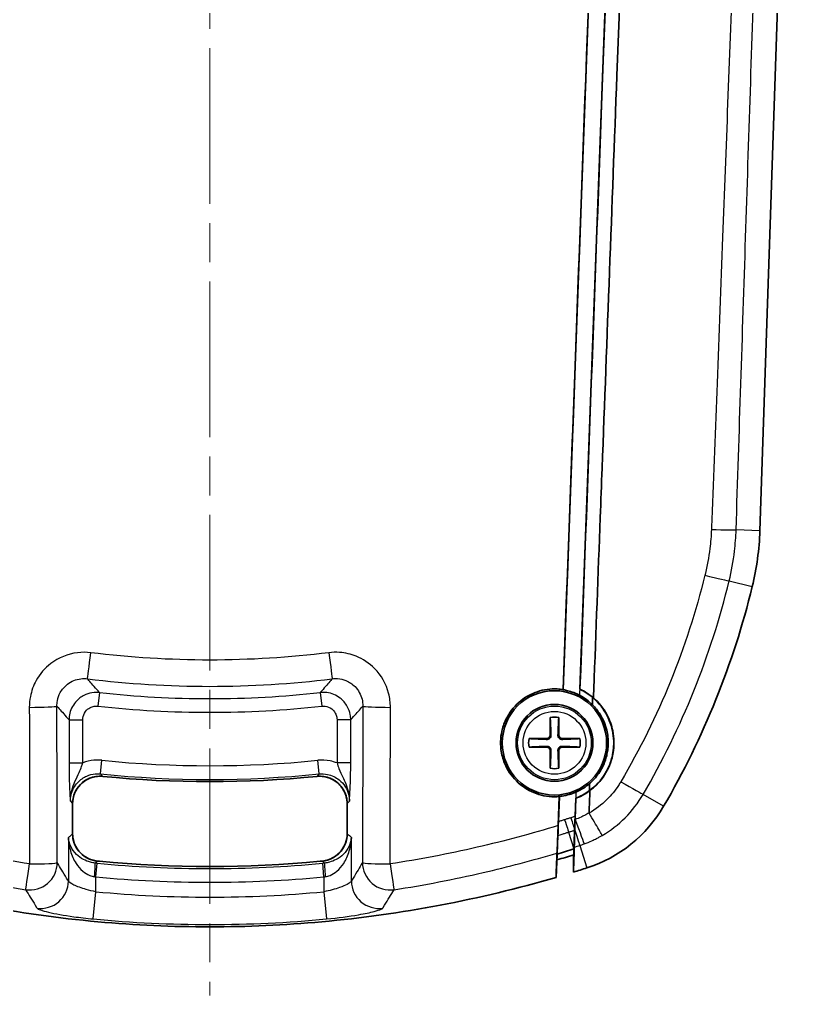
# Model space of a CAD drawing. Header units: millimetres. Extents: x 0 to 1594, y 0 to 281.
# Drawn here: x 720.57 to 748.97, y 127.77 to 163.32 of the extents above; entities that cross this region are included whole.
import ezdxf

# ---------------------------------------------------------------- set-up
doc = ezdxf.new("R2010")
doc.units = ezdxf.units.MM
doc.linetypes.add('CHAIN', pattern=[0.3543, 0.2362, -0.0295, 0.0591, -0.0295])
doc.layers.add('Centerline (ISO)', color=7, linetype='Continuous', lineweight=18, true_color=0x80ffff)
doc.layers.add('Visible (ISO)', color=7, linetype='Continuous', lineweight=35)
doc.layers.add('Visible Narrow (ISO)', color=7, linetype='Continuous', lineweight=25)

msp = doc.modelspace()

# ---------------------------------------------------------------- linework, layer by layer
at = {"layer": 'Centerline (ISO)', "linetype": 'CHAIN', "ltscale": 23.990969}
msp.add_line((727.5018, 204.7746), (727.5018, 127.7746), dxfattribs=at)
at = {"layer": 'Visible (ISO)'}
for p, q in [((740.3722, 138.9068), (742.2473, 189.5949)), ((740.9733, 138.9266), (742.8504, 189.6666)), ((748.9743, 187.9496), (747.5326, 144.7009)), ((739.8968, 137.9021), (739.8951, 137.2478)), ((740.2085, 137.2478), (740.2068, 137.9021)), ((739.7785, 137.1313), (739.1243, 137.1296)), ((740.9793, 137.1296), (740.325, 137.1313)), ((739.1243, 136.8196), (739.7785, 136.8179)), ((739.8951, 136.7013), (739.8968, 136.0471)), ((740.2068, 136.0471), (740.2085, 136.7013)), ((740.325, 136.8179), (740.9793, 136.8196)), ((722.5018, 134.7599), (722.5018, 133.6652)), ((732.5018, 133.6652), (732.5018, 134.7599)), ((740.2231, 135.0197), (740.1841, 133.9636)), ((740.1945, 134.1045), (740.2286, 135.0255)), ((740.8022, 134.301), (740.8266, 134.9616)), ((740.8053, 134.1826), (740.8339, 134.9564)), ((740.7973, 134.1674), (740.8001, 134.2438)), ((740.8001, 134.2438), (740.8022, 134.301)), ((740.1819, 133.7237), (740.1771, 133.6322)), ((740.7854, 133.8856), (740.7845, 133.822)), ((740.1508, 132.9232), (740.176, 133.6034)), ((740.7581, 133.1093), (740.7544, 132.8985)), ((740.1076, 132.0763), (740.1508, 132.9232)), ((740.1106, 132.0772), (740.143, 132.7122)), ((740.7544, 132.8985), (740.7431, 132.2668)), ((740.7503, 132.8973), (740.7444, 132.5666)), ((740.7484, 132.5635), (740.7444, 132.5666))]:
    msp.add_line(p, q, dxfattribs=at)
for radius in [1.9, 1.4]:
    msp.add_circle((740.0518, 136.9746), radius, dxfattribs=at)
for centre, radius, start, end in [((737.5382, 145.034), 10, 346.30701, 358.09085), ((718.1066, 149.7684), 30, 329.77172, 346.30701), ((740.0518, 136.9746), 0.9404, 80.51265, 99.48735), ((739.7782, 137.2481), 0.1169, 270.14755, 359.85245), ((740.3253, 137.2481), 0.1169, 180.14755, 269.85245), ((740.0518, 136.9746), 0.9404, 170.51265, 189.48735), ((740.0518, 136.9746), 0.9404, 350.51265, 9.48735), ((739.7782, 136.701), 0.1169, 0.14755, 89.85245), ((740.3253, 136.701), 0.1169, 90.14755, 179.85245), ((740.0518, 136.9746), 0.9404, 260.51265, 279.48735), ((727.5018, 175.2746), 39.7131, 264.35955, 275.64045), ((739.7073, 137.1822), 5, 287.76648, 329.77172), ((727.5018, 175.2746), 42.8, 264.50704, 264.60784), ((727.5018, 175.2746), 42.8, 264.60784, 275.39216), ((727.5018, 175.2746), 42.8, 275.39216, 275.49296), ((727.5018, 175.2746), 44.4, 286.53764, 287.36645), ((727.5018, 175.2746), 45, 287.11273, 287.76648), ((727.5018, 175.2746), 45, 253.732, 264.80143), ((727.5018, 175.2746), 45, 275.19857, 286.268), ((727.5018, 175.2746), 45, 286.268, 286.27197), ((727.5018, 175.2746), 45, 264.80143, 275.19857)]:
    msp.add_arc(centre, radius, start, end, dxfattribs=at)
for points, knots in [([(742.2421, 189.5943), (741.8908, 180.0993), (741.5396, 170.6051), (740.9146, 153.7108), (740.6408, 146.3105), (740.3672, 138.913)], [-5.7302307, -5.7302307, -5.7302307, -5.7302307, -2.8797642, -2.8797642, -0.6567694, -0.6567694, -0.6567694, -0.6567694]), ([(740.9809, 138.9312), (741.2558, 146.3629), (741.5309, 153.7976), (742.1565, 170.7102), (742.5072, 180.1885), (742.8578, 189.6675)], [-5.13567, -5.13567, -5.13567, -5.13567, -2.9023779, -2.9023779, -0.0567149, -0.0567149, -0.0567149, -0.0567149]), ([(743.3875, 189.72), (743.0343, 180.534), (742.692, 171.0567), (742.1455, 156.5057), (741.9659, 151.739), (741.7632, 146.3806), (741.7406, 145.785), (741.64, 143.113), (741.5623, 141.0299), (741.4794, 138.8242), (741.4754, 138.7172), (741.4714, 138.6103)], [0.0572676, 0.0572676, 0.0572676, 0.0572676, 2.8114963, 2.8114963, 4.1536633, 4.1536633, 4.320595, 4.320595, 4.8983352, 4.8983352, 4.9277731, 4.9277731, 4.9277731, 4.9277731]), ([(740.3672, 138.913), (740.296, 138.9246), (740.2241, 138.9323), (739.9083, 138.9484), (739.6646, 138.9154), (739.2124, 138.7653), (739.0064, 138.6534), (738.6254, 138.3484), (738.4591, 138.1514), (738.2586, 137.7902), (738.1989, 137.6435), (738.1244, 137.3699), (738.1031, 137.2457), (738.0842, 136.9911), (738.0875, 136.8612), (738.125, 136.5595), (738.1696, 136.3902), (738.3344, 135.9892), (738.4795, 135.7713), (738.8454, 135.405), (739.0625, 135.26), (739.5394, 135.0628), (739.7944, 135.0122), (740.1091, 135.0122), (740.1663, 135.0147), (740.2231, 135.0197)], [-0.79225009, -0.79225009, -0.79225009, -0.79225009, -0.77053561, -0.77053561, -0.69738567, -0.69738567, -0.627599, -0.627599, -0.55095705, -0.55095705, -0.50358558, -0.50358558, -0.46582888, -0.46582888, -0.42690438, -0.42690438, -0.37454813, -0.37454813, -0.29670862, -0.29670862, -0.21908472, -0.21908472, -0.14182711, -0.14182711, -0.12464847, -0.12464847, -0.12464847, -0.12464847]), ([(740.9652, 138.707), (740.8267, 138.7801), (740.6797, 138.8364), (740.4758, 138.8875), (740.4241, 138.8982), (740.3722, 138.9068)], [-0.983614332, -0.983614332, -0.983614332, -0.983614332, -0.936406098, -0.936406098, -0.920553291, -0.920553291, -0.920553291, -0.920553291]), ([(741.4307, 138.3651), (741.2978, 138.497), (741.1466, 138.6092), (740.9761, 138.7012), (740.9707, 138.7041), (740.9652, 138.707)], [-0.060142865, -0.060142865, -0.060142865, -0.060142865, -0.003850779, -0.003850779, -0.001995382, -0.001995382, -0.001995382, -0.001995382]), ([(740.9733, 138.9266), (740.9746, 138.9273), (740.9758, 138.9281), (740.9784, 138.9296), (740.9797, 138.9304), (740.9809, 138.9312)], [-0.084890915, -0.084890915, -0.084890915, -0.084890915, -0.042406689, -0.042406689, -0.000019425, -0.000019425, -0.000019425, -0.000019425]), ([(741.44, 138.6273), (741.3059, 138.7401), (741.1585, 138.8361), (740.9919, 138.9177), (740.9826, 138.9222), (740.9733, 138.9266)], [-0.056452217, -0.056452217, -0.056452217, -0.056452217, -0.003848344, -0.003848344, -0.000759387, -0.000759387, -0.000759387, -0.000759387]), ([(740.9809, 138.9312), (741.0685, 138.8895), (741.1532, 138.8421), (741.3175, 138.735), (741.3966, 138.6752), (741.4714, 138.6103)], [-0.06195571, -0.06195571, -0.06195571, -0.06195571, -0.032840642, -0.032840642, -0.003097641, -0.003097641, -0.003097641, -0.003097641]), ([(741.3208, 135.2303), (741.5519, 135.3985), (741.7473, 135.6108), (741.97, 135.9775), (742.032, 136.1071), (742.1064, 136.3131), (742.1284, 136.3857), (742.1551, 136.4941), (742.1628, 136.5292), (742.1731, 136.5821), (742.1763, 136.5998), (742.1817, 136.6316), (742.1839, 136.6457), (742.1883, 136.6756), (742.1905, 136.6913), (742.1957, 136.7333), (742.1985, 136.7595), (742.2082, 136.8691), (742.2107, 136.9528), (742.201, 137.2956), (742.147, 137.5513), (741.9479, 138.0389), (741.8017, 138.2655), (741.5618, 138.5188), (741.5024, 138.5748), (741.44, 138.6273)], [-0.39316804, -0.39316804, -0.39316804, -0.39316804, -0.30743037, -0.30743037, -0.26443542, -0.26443542, -0.24169586, -0.24169586, -0.23091383, -0.23091383, -0.22551163, -0.22551163, -0.221234, -0.221234, -0.21645409, -0.21645409, -0.20853891, -0.20853891, -0.18342472, -0.18342472, -0.10554025, -0.10554025, -0.02512319, -0.02512319, -0.0005851, -0.0005851, -0.0005851, -0.0005851]), ([(741.4307, 138.3651), (741.4321, 138.4057), (741.4335, 138.4463), (741.4366, 138.5337), (741.4383, 138.5805), (741.44, 138.6273)], [-4.494322906, -4.494322906, -4.494322906, -4.494322906, -4.484145217, -4.484145217, -4.47239576, -4.47239576, -4.47239576, -4.47239576]), ([(741.3299, 135.4924), (741.3721, 135.5288), (741.4128, 135.567), (741.5756, 135.7337), (741.6817, 135.8767), (741.8234, 136.1345), (741.8705, 136.2419), (741.9303, 136.4201), (741.9492, 136.4887), (741.9713, 136.5902), (741.9775, 136.6224), (741.9859, 136.6735), (741.9888, 136.6923), (741.9936, 136.7276), (741.9956, 136.744), (741.9997, 136.7807), (742.0016, 136.8009), (742.0062, 136.8594), (742.0081, 136.8978), (742.0122, 137.1039), (741.994, 137.2712), (741.9052, 137.6399), (741.8226, 137.8362), (741.6306, 138.1426), (741.5367, 138.2599), (741.4307, 138.3651)], [-0.38259274, -0.38259274, -0.38259274, -0.38259274, -0.36584825, -0.36584825, -0.31267033, -0.31267033, -0.2775694, -0.2775694, -0.25623807, -0.25623807, -0.24639687, -0.24639687, -0.24068102, -0.24068102, -0.235708, -0.235708, -0.22961646, -0.22961646, -0.21807459, -0.21807459, -0.16772556, -0.16772556, -0.10412613, -0.10412613, -0.05898616, -0.05898616, -0.05898616, -0.05898616]), ([(741.4714, 138.6103), (741.6678, 138.4396), (741.832, 138.2348), (742.0572, 137.8182), (742.1304, 137.6167), (742.1985, 137.2824), (742.2129, 137.1549), (742.2179, 136.9455), (742.2153, 136.864), (742.2057, 136.7569), (742.2029, 136.731), (742.1976, 136.6889), (742.1954, 136.6725), (742.1907, 136.6412), (742.1883, 136.6261), (742.1824, 136.5917), (742.1789, 136.5724), (742.1669, 136.512), (742.1575, 136.4712), (742.0817, 136.1796), (741.9719, 135.9423), (741.7187, 135.5821), (741.5966, 135.4477), (741.4218, 135.2982), (741.3834, 135.2675), (741.344, 135.2381)], [-0.38953395, -0.38953395, -0.38953395, -0.38953395, -0.31120587, -0.31120587, -0.24713035, -0.24713035, -0.20868363, -0.20868363, -0.1842162, -0.1842162, -0.17640437, -0.17640437, -0.17146016, -0.17146016, -0.16688159, -0.16688159, -0.16098215, -0.16098215, -0.14841276, -0.14841276, -0.07056253, -0.07056253, -0.01629908, -0.01629908, -0.00155516, -0.00155516, -0.00155516, -0.00155516]), ([(739.9248, 137.2478), (739.9253, 137.2358), (739.9242, 137.2238), (739.9193, 137.2005), (739.9149, 137.1875), (739.9019, 137.1632), (739.8933, 137.1517), (739.8746, 137.133), (739.8632, 137.1245), (739.8388, 137.1115), (739.8258, 137.107), (739.8026, 137.1021), (739.7905, 137.101), (739.7786, 137.1015)], [0.06299088, 0.06299088, 0.06299088, 0.06299088, 0.066708426, 0.066708426, 0.070684974, 0.070684974, 0.074661522, 0.074661522, 0.078638069, 0.078638069, 0.082614617, 0.082614617, 0.086332163, 0.086332163, 0.086332163, 0.086332163]), ([(740.325, 137.1015), (740.313, 137.101), (740.301, 137.1021), (740.2777, 137.107), (740.2647, 137.1115), (740.2404, 137.1245), (740.2289, 137.133), (740.2102, 137.1517), (740.2016, 137.1632), (740.1887, 137.1875), (740.1842, 137.2005), (740.1793, 137.2238), (740.1782, 137.2358), (740.1787, 137.2478)], [0.06299088, 0.06299088, 0.06299088, 0.06299088, 0.066708426, 0.066708426, 0.070684974, 0.070684974, 0.074661522, 0.074661522, 0.078638069, 0.078638069, 0.082614617, 0.082614617, 0.086332163, 0.086332163, 0.086332163, 0.086332163]), ([(739.7786, 136.8476), (739.7905, 136.8481), (739.8026, 136.847), (739.8258, 136.8421), (739.8388, 136.8377), (739.8632, 136.8247), (739.8746, 136.8162), (739.8933, 136.7974), (739.9019, 136.786), (739.9149, 136.7616), (739.9193, 136.7486), (739.9242, 136.7254), (739.9253, 136.7133), (739.9248, 136.7014)], [0.06299088, 0.06299088, 0.06299088, 0.06299088, 0.066708426, 0.066708426, 0.070684974, 0.070684974, 0.074661522, 0.074661522, 0.078638069, 0.078638069, 0.082614617, 0.082614617, 0.086332163, 0.086332163, 0.086332163, 0.086332163]), ([(740.1787, 136.7014), (740.1782, 136.7133), (740.1793, 136.7254), (740.1842, 136.7486), (740.1887, 136.7616), (740.2016, 136.786), (740.2102, 136.7974), (740.2289, 136.8162), (740.2404, 136.8247), (740.2647, 136.8377), (740.2777, 136.8421), (740.301, 136.847), (740.313, 136.8481), (740.325, 136.8476)], [0.06299088, 0.06299088, 0.06299088, 0.06299088, 0.066708426, 0.066708426, 0.070684974, 0.070684974, 0.074661522, 0.074661522, 0.078638069, 0.078638069, 0.082614617, 0.082614617, 0.086332163, 0.086332163, 0.086332163, 0.086332163]), ([(723.5994, 135.7537), (723.4697, 135.7665), (723.3388, 135.7538), (723.0893, 135.6791), (722.9732, 135.6177), (722.771, 135.454), (722.6869, 135.3532), (722.5844, 135.1658), (722.5536, 135.0878), (722.5122, 134.9259), (722.5018, 134.8427), (722.5018, 134.7591)], [0, 0, 0, 0, 0.03909035, 0.03909035, 0.07812795, 0.07812795, 0.11714382, 0.11714382, 0.14220454, 0.14220454, 0.16727226, 0.16727226, 0.16727226, 0.16727226]), ([(722.5018, 134.7599), (722.5018, 134.8904), (722.5272, 135.0195), (722.6262, 135.2604), (722.6986, 135.3698), (722.8813, 135.5546), (722.9897, 135.6282), (723.186, 135.7116), (723.2666, 135.7345), (723.4316, 135.7597), (723.5154, 135.7619), (723.5985, 135.7537)], [0, 0, 0, 0, 0.03912161, 0.03912161, 0.07812461, 0.07812461, 0.11707908, 0.11707908, 0.14211713, 0.14211713, 0.16717053, 0.16717053, 0.16717053, 0.16717053]), ([(732.5018, 134.7591), (732.5018, 134.8894), (732.4763, 135.0185), (732.3774, 135.2594), (732.3049, 135.3689), (732.1221, 135.554), (732.0136, 135.6278), (731.817, 135.7114), (731.7364, 135.7344), (731.5712, 135.7596), (731.4873, 135.7619), (731.4042, 135.7537)], [0, 0, 0, 0, 0.03909006, 0.03909006, 0.0781273, 0.0781273, 0.1171428, 0.1171428, 0.14220416, 0.14220416, 0.16727226, 0.16727226, 0.16727226, 0.16727226]), ([(731.405, 135.7537), (731.5348, 135.7666), (731.6658, 135.7539), (731.9152, 135.6791), (732.0312, 135.6178), (732.2331, 135.4542), (732.317, 135.3535), (732.4193, 135.1663), (732.45, 135.0884), (732.4913, 134.9266), (732.5018, 134.8435), (732.5018, 134.7599)], [0, 0, 0, 0, 0.03912226, 0.03912226, 0.07812604, 0.07812604, 0.11708135, 0.11708135, 0.14211799, 0.14211799, 0.16717055, 0.16717055, 0.16717055, 0.16717055]), ([(740.8348, 135.1809), (740.9287, 135.2219), (741.0192, 135.2702), (741.1843, 135.3757), (741.2592, 135.4315), (741.3299, 135.4924)], [-0.067104685, -0.067104685, -0.067104685, -0.067104685, -0.036358794, -0.036358794, -0.008340568, -0.008340568, -0.008340568, -0.008340568]), ([(740.2286, 135.0255), (740.2631, 135.0286), (740.2976, 135.0327), (740.5055, 135.0627), (740.6746, 135.111), (740.8348, 135.1809)], [-0.253472636, -0.253472636, -0.253472636, -0.253472636, -0.243054475, -0.243054475, -0.190448982, -0.190448982, -0.190448982, -0.190448982]), ([(740.8266, 134.9616), (740.9113, 134.9942), (740.9939, 135.0321), (741.1595, 135.1212), (741.2421, 135.1731), (741.3208, 135.2303)], [-0.056794415, -0.056794415, -0.056794415, -0.056794415, -0.029571165, -0.029571165, -0.000356733, -0.000356733, -0.000356733, -0.000356733]), ([(741.344, 135.2381), (741.1977, 135.1293), (741.0382, 135.0393), (740.8575, 134.9657), (740.8457, 134.961), (740.8339, 134.9564)], [-0.058824872, -0.058824872, -0.058824872, -0.058824872, -0.004085819, -0.004085819, -0.000284057, -0.000284057, -0.000284057, -0.000284057]), ([(740.2231, 135.0197), (740.2243, 135.021), (740.2255, 135.0222), (740.2273, 135.0242), (740.228, 135.0248), (740.2286, 135.0255)], [-0.060058612, -0.060058612, -0.060058612, -0.060058612, -0.020742861, -0.020742861, 0, 0, 0, 0]), ([(740.8339, 134.9564), (740.8316, 134.958), (740.8294, 134.9596), (740.827, 134.9613), (740.8268, 134.9614), (740.8266, 134.9616)], [-0.085140746, -0.085140746, -0.085140746, -0.085140746, -0.00601049, -0.00601049, 0, 0, 0, 0]), ([(741.3148, 134.4147), (741.3144, 134.4154), (741.3141, 134.4161), (741.3132, 134.4186), (741.313, 134.4205), (741.3131, 134.4225)], [0.3492862788, 0.3492862788, 0.3492862788, 0.3492862788, 0.3504901333, 0.3504901333, 0.3535540341, 0.3535540341, 0.3535540341, 0.3535540341]), ([(740.1819, 133.7237), (740.1822, 133.7364), (740.1826, 133.7499), (740.1844, 133.8102), (740.1861, 133.8635), (740.19, 133.9795), (740.1922, 134.0416), (740.1945, 134.1045)], [0.031813354, 0.031813354, 0.031813354, 0.031813354, 0.037639194, 0.037639194, 0.056318286, 0.056318286, 0.075195165, 0.075195165, 0.075195165, 0.075195165]), ([(740.7854, 133.8856), (740.7861, 133.8991), (740.7868, 133.9141), (740.7895, 133.9738), (740.7916, 134.0224), (740.7949, 134.1059), (740.7961, 134.1372), (740.7971, 134.1618), (740.7971, 134.1643), (740.7972, 134.167), (740.7973, 134.1672), (740.7973, 134.1674)], [0.027836443, 0.027836443, 0.027836443, 0.027836443, 0.034865655, 0.034865655, 0.053674915, 0.053674915, 0.067996423, 0.067996423, 0.069617248, 0.069617248, 0.069733363, 0.069733363, 0.069733363, 0.069733363]), ([(740.8053, 134.1826), (740.8006, 134.0567), (740.7958, 133.9326), (740.7909, 133.81), (740.7907, 133.8043), (740.7905, 133.7987)], [0, 0, 0, 0, 0.03784055, 0.03784055, 0.039686412, 0.039686412, 0.039686412, 0.039686412]), ([(722.5018, 133.6658), (722.5018, 133.5356), (722.5272, 133.4066), (722.6261, 133.1658), (722.6985, 133.0562), (722.8716, 132.8809), (722.967, 132.8131), (723.1769, 132.7134), (723.2898, 132.6822), (723.4055, 132.671)], [0, 0, 0, 0, 0.03907299, 0.03907299, 0.07810732, 0.07810732, 0.11296658, 0.11296658, 0.14783463, 0.14783463, 0.14783463, 0.14783463]), ([(723.4048, 132.6711), (723.2751, 132.6836), (723.1491, 132.7212), (722.919, 132.8427), (722.817, 132.9253), (722.6593, 133.1141), (722.6011, 133.2155), (722.522, 133.4338), (722.5018, 133.549), (722.5018, 133.6652)], [0, 0, 0, 0, 0.03908276, 0.03908276, 0.07807869, 0.07807869, 0.11289621, 0.11289621, 0.14773286, 0.14773286, 0.14773286, 0.14773286]), ([(731.598, 132.671), (731.7277, 132.6835), (731.8536, 132.7212), (732.0839, 132.8426), (732.186, 132.9252), (732.3439, 133.1143), (732.4023, 133.2158), (732.4815, 133.4343), (732.5018, 133.5496), (732.5018, 133.6658)], [0, 0, 0, 0, 0.03907277, 0.03907277, 0.07810683, 0.07810683, 0.11296653, 0.11296653, 0.14783463, 0.14783463, 0.14783463, 0.14783463]), ([(732.5018, 133.6652), (732.5018, 133.5349), (732.4763, 133.4059), (732.3774, 133.1651), (732.305, 133.0557), (732.1321, 132.8807), (732.0368, 132.813), (731.8271, 132.7134), (731.7143, 132.6822), (731.5987, 132.6711)], [0, 0, 0, 0, 0.03908327, 0.03908327, 0.07807979, 0.07807979, 0.11289631, 0.11289631, 0.14773286, 0.14773286, 0.14773286, 0.14773286]), ([(740.1643, 133.3887), (740.1663, 133.4556), (740.1687, 133.5278), (740.1752, 133.7183), (740.1795, 133.8401), (740.1841, 133.9636)], [0.01200207, 0.01200207, 0.01200207, 0.01200207, 0.036568006, 0.036568006, 0.073624139, 0.073624139, 0.073624139, 0.073624139]), ([(740.176, 133.6034), (740.1761, 133.6074), (740.1769, 133.6233), (740.1792, 133.6695), (740.1804, 133.6943), (740.1819, 133.7237)], [0, 0, 0, 0, 0.018464086, 0.018464086, 0.031865727, 0.031865727, 0.031865727, 0.031865727]), ([(740.7807, 133.5645), (740.7811, 133.5925), (740.7815, 133.6205), (740.7828, 133.705), (740.7835, 133.7559), (740.7845, 133.822)], [-0.080163359, -0.080163359, -0.080163359, -0.080163359, -0.053596435, -0.053596435, 0, 0, 0, 0]), ([(740.7835, 133.7948), (740.7836, 133.7989), (740.784, 133.8145), (740.7848, 133.8535), (740.7851, 133.8684), (740.7854, 133.8856)], [0, 0, 0, 0, 0.018922933, 0.018922933, 0.027900472, 0.027900472, 0.027900472, 0.027900472]), ([(740.1432, 132.9625), (740.1436, 132.9728), (740.1452, 133.007), (740.1508, 133.1207), (740.1548, 133.2005), (740.1611, 133.3261), (740.1626, 133.3568), (740.1643, 133.3887)], [0, 0, 0, 0, 0.037039611, 0.037039611, 0.07549989, 0.07549989, 0.087190181, 0.087190181, 0.087190181, 0.087190181]), ([(740.7807, 133.5645), (740.7801, 133.5294), (740.7794, 133.4961), (740.7773, 133.3825), (740.7759, 133.315), (740.7739, 133.2164), (740.7733, 133.1862), (740.7729, 133.1766)], [0.028994499, 0.028994499, 0.028994499, 0.028994499, 0.042316805, 0.042316805, 0.077079572, 0.077079572, 0.111627703, 0.111627703, 0.111627703, 0.111627703]), ([(740.1432, 132.9625), (740.139, 132.858), (740.1348, 132.7535), (740.123, 132.458), (740.1153, 132.2671), (740.1076, 132.0763)], [0.3083428, 0.3083428, 0.3083428, 0.3083428, 0.6867872, 0.6867872, 1.3791764, 1.3791764, 1.3791764, 1.3791764]), ([(740.7581, 133.1093), (740.6571, 133.0776), (740.556, 133.0462), (740.3536, 132.9841), (740.2523, 132.9535), (740.1508, 132.9232)], [0, 0, 0, 0, 0.031759508, 0.031759508, 0.063519016, 0.063519016, 0.063519016, 0.063519016]), ([(740.7431, 132.2668), (740.7449, 132.3199), (740.7466, 132.3729), (740.7533, 132.5769), (740.7582, 132.7278), (740.7664, 132.9782), (740.7697, 133.0774), (740.7729, 133.1766)], [1.6469177, 1.6469177, 1.6469177, 1.6469177, 1.8386273, 1.8386273, 2.3835181, 2.3835181, 2.7416476, 2.7416476, 2.7416476, 2.7416476])]:
    msp.add_open_spline(points, degree=3, knots=knots, dxfattribs=at)
for points in [[(740.3722, 138.9068), (740.3705, 138.9089), (740.3688, 138.9109), (740.3672, 138.913)], [(741.3208, 135.2303), (741.3239, 135.3182), (741.3269, 135.4055), (741.3299, 135.4924)], [(741.344, 135.2381), (741.3337, 134.9663), (741.3234, 134.6945), (741.3131, 134.4225)], [(740.7905, 133.7987), (740.7871, 133.7152), (740.7838, 133.6364), (740.7807, 133.5645)]]:
    msp.add_open_spline(points, degree=3, dxfattribs=at)
for points, weights in [([(739.8968, 137.9021), (739.9185, 137.4051), (739.9248, 137.2478)], [1, 1.88942949741, 2.55942529585]), ([(740.1787, 137.2478), (740.1851, 137.4051), (740.2068, 137.9021)], [2.55942529588, 1.88942949743, 1]), ([(739.7786, 137.1015), (739.6213, 137.1079), (739.1243, 137.1296)], [2.55942529588, 1.88942949743, 1]), ([(739.1243, 136.8196), (739.6213, 136.8413), (739.7786, 136.8476)], [1, 1.88942949741, 2.55942529585]), ([(740.9793, 137.1296), (740.4823, 137.1079), (740.325, 137.1015)], [1, 1.88942949741, 2.55942529585]), ([(740.325, 136.8476), (740.4823, 136.8413), (740.9793, 136.8196)], [2.55942529588, 1.88942949743, 1]), ([(739.9248, 136.7014), (739.9185, 136.5441), (739.8968, 136.0471)], [2.55942529588, 1.88942949743, 1]), ([(740.2068, 136.0471), (740.1851, 136.5441), (740.1787, 136.7014)], [1, 1.88942949741, 2.55942529585]), ([(740.7835, 133.7948), (740.7709, 133.4546), (740.7581, 133.1093)], [2.07299848279, 2.06168765196, 2.05031325155])]:
    msp.add_rational_spline(points, weights, degree=2, dxfattribs=at)
at = {"layer": 'Visible Narrow (ISO)'}
for p, q in [((742.8504, 189.6669), (740.9652, 138.707)), ((747.5326, 144.7009), (746.6664, 144.7298)), ((746.4132, 142.8717), (747.254, 142.6668)), ((723.4802, 138.8074), (723.4255, 138.3111)), ((731.5233, 138.8074), (731.5781, 138.3111)), ((722.3721, 137.8148), (722.8714, 137.8148)), ((722.3721, 137.8148), (722.3721, 136.2424)), ((722.8714, 136.2424), (722.8714, 137.8148)), ((732.6314, 137.8148), (732.1321, 137.8148)), ((732.1321, 137.8148), (732.1321, 136.2424)), ((732.6314, 136.2424), (732.6314, 137.8148)), ((739.8951, 137.2478), (739.9248, 137.2478)), ((740.2085, 137.2478), (740.1787, 137.2478)), ((739.7785, 137.1313), (739.7786, 137.1015)), ((739.7785, 136.8179), (739.7786, 136.8476)), ((740.325, 137.1313), (740.325, 137.1015)), ((740.325, 136.8179), (740.325, 136.8476)), ((739.8951, 136.7013), (739.9248, 136.7014)), ((740.2085, 136.7013), (740.1787, 136.7014)), ((722.3721, 136.2424), (722.8714, 136.2424)), ((723.5207, 135.8419), (723.5709, 136.3387)), ((731.4828, 135.8419), (731.4327, 136.3387)), ((732.6314, 136.2424), (732.1321, 136.2424)), ((740.8348, 135.1809), (740.8022, 134.301)), ((744.0274, 134.665), (743.2837, 135.0984)), ((740.565, 133.7237), (740.7581, 133.1093)), ((722.3473, 133.5251), (722.3473, 131.9402)), ((732.6562, 131.9402), (732.6562, 133.5251)), ((740.9706, 133.2395), (741.233, 132.4207)), ((723.3459, 132.0948), (723.3938, 132.5918)), ((731.6576, 132.0948), (731.6098, 132.5918)), ((723.3459, 131.5534), (723.3459, 132.0948)), ((731.6576, 132.0948), (731.6576, 131.5534)), ((723.2516, 130.561), (723.3459, 131.5534)), ((731.6576, 131.5534), (731.752, 130.561))]:
    msp.add_line(p, q, dxfattribs=at)
for radius in [1.3416, 1.1424]:
    msp.add_circle((740.0518, 136.9746), radius, dxfattribs=at)
for radius, start, end in [(36.6883, 263.70693, 276.29307), (37.1876, 263.70693, 276.29307), (39.1338, 264.23507, 275.76493), (39.6331, 264.23507, 275.76493), (42.88, 264.50248, 275.49752), (43.3793, 264.50248, 275.49752), (43.9182, 264.57014, 275.42986), (44.9151, 264.57014, 275.42986)]:
    msp.add_arc((727.5018, 175.2746), radius, start, end, dxfattribs=at)
for centre, major_axis, ratio, start_param, end_param in [((745.67, 144.763), (0.9995, -0.0322), 0.0142678, 4.8106726, 6.2046375), ((745.4446, 143.1077), (0.9717, -0.2362), 0.0067475, 4.8035284, 6.2046437), ((723.1696, 140.2988), (-0.123, -0.9924), 0.0016391, 0.0523599, 1.5293414), ((731.8339, 140.2988), (0.123, -0.9924), 0.0016391, 4.7538439, 6.2308254), ((720.9318, 138.3111), (1, 0.0023), 0.0432817, 4.7065579, 6.2307763), ((734.0717, 138.3111), (-1, 0.0023), 0.0432817, 0.052409, 1.5766274), ((742.4224, 135.6002), (0.8645, -0.5026), 0.011769, 4.7724961, 6.20464), ((740.4153, 134.1998), (0.15, -0.477), 0.0010973, 4.7631867, 6.2220987), ((740.6401, 134.2712), (0.1526, -0.4761), 0.001122, 4.7633091, 5.9502297), ((740.7906, 134.2315), (0.3449, -0.9387), 0.0030851, 4.7633768, 6.2046451), ((740.6664, 134.1888), (0.3052, -0.9523), 0.0010845, 5.1341866, 6.2046454), ((720.9454, 132.6119), (0.8584, 0.5131), 0.9948233, 4.0237105, 5.742156), ((720.9454, 132.6119), (1, 0.0025), 0.0479324, 4.7053793, 6.2307651), ((723.2743, 132.1017), (0.0475, 0.4977), 0.0474983, 4.7169204, 6.2307662), ((731.7292, 132.1017), (-0.0475, 0.4977), 0.0474983, 0.0524191, 1.5662649), ((734.0581, 132.6119), (-1, 0.0025), 0.0479324, 0.0524202, 1.577806), ((734.0581, 132.6119), (0.8584, -0.5131), 0.9948233, 3.6826219, 5.4010674), ((720.9454, 132.6119), (-0.1519, -0.9884), 0.0004764, 0.0785398, 1.5223386), ((734.0581, 132.6119), (0.1519, -0.9884), 0.0004764, 4.7608467, 6.2046455), ((721.3487, 131.9402), (0.8564, 0.5163), 0.9948876, 4.0313325, 5.7383998), ((733.6549, 131.9402), (0.8564, -0.5163), 0.9948876, 3.6863781, 5.3934455)]:
    msp.add_ellipse(centre, major_axis=major_axis, ratio=ratio, start_param=start_param, end_param=end_param, dxfattribs=at)
for points, knots in [([(746.6664, 144.7298), (746.7235, 146.5034), (746.7814, 148.2772), (746.8968, 151.8254), (746.9545, 153.5999), (747.1282, 158.9254), (747.2444, 162.4764), (747.4481, 168.6852), (747.5355, 171.3431), (747.6999, 176.3307), (747.7768, 178.6604), (747.8924, 182.155), (747.931, 183.3198), (747.9889, 185.0671), (748.0083, 185.6495), (748.0469, 186.8144), (748.066, 187.3968), (748.0857, 187.9792)], [0, 0, 0, 0, 0.5324328, 0.5324328, 1.06509, 1.06509, 2.1309825, 2.1309825, 2.9287973, 2.9287973, 3.6280916, 3.6280916, 3.9777387, 3.9777387, 4.1525623, 4.1525623, 4.3273858, 4.3273858, 4.3273858, 4.3273858]), ([(746.537, 165.1235), (746.4185, 161.88), (746.2982, 158.6367), (746.1092, 153.6188), (746.0418, 151.8442), (745.9104, 148.4158), (745.8468, 146.7707), (745.7821, 145.1084)], [-2.0385595, -2.0385595, -2.0385595, -2.0385595, -1.06509, -1.06509, -0.5324328, -0.5324328, -0.0360477, -0.0360477, -0.0360477, -0.0360477]), ([(745.7676, 144.7456), (745.7584, 144.5127), (745.7394, 144.2799), (745.6712, 143.7307), (745.613, 143.4138), (745.5374, 143.1038)], [-0.16732649, -0.16732649, -0.16732649, -0.16732649, -0.09788011, -0.09788011, -0.00248387, -0.00248387, -0.00248387, -0.00248387]), ([(746.4132, 142.8717), (746.4997, 143.2275), (746.5648, 143.5888), (746.6384, 144.2105), (746.658, 144.4701), (746.6664, 144.7298)], [0, 0, 0, 0, 0.09788011, 0.09788011, 0.16732649, 0.16732649, 0.16732649, 0.16732649]), ([(745.5315, 143.0796), (745.2059, 141.7618), (744.7855, 140.4675), (743.7622, 137.9525), (743.1603, 136.7321), (742.4684, 135.5599)], [-0.81212357, -0.81212357, -0.81212357, -0.81212357, -0.40606179, -0.40606179, 0, 0, 0, 0]), ([(743.2837, 135.0984), (743.9882, 136.3098), (744.6056, 137.572), (745.6526, 140.172), (746.0821, 141.5099), (746.4132, 142.8717)], [0, 0, 0, 0, 0.40606179, 0.40606179, 0.81212357, 0.81212357, 0.81212357, 0.81212357]), ([(723.1661, 140.2575), (723.0048, 140.2775), (722.8409, 140.2777), (722.3279, 140.2153), (721.9883, 140.0767), (721.4912, 139.6951), (721.3098, 139.4843), (721.0761, 139.0629), (721.0036, 138.8637), (720.9383, 138.5296), (720.9258, 138.3987), (720.9261, 138.2678)], [-0.33872583, -0.33872583, -0.33872583, -0.33872583, -0.28998275, -0.28998275, -0.18379189, -0.18379189, -0.1021066, -0.1021066, -0.03927177, -0.03927177, 0, 0, 0, 0]), ([(731.8374, 140.2575), (730.3986, 140.0793), (728.9488, 139.99), (727.4989, 139.9901), (726.051, 139.9902), (724.6031, 140.0796), (723.1661, 140.2575)], [-1.78022874, -1.78022874, -1.78022874, -1.78022874, -1.34563325, -1.34563325, -1.34563325, -0.9116013, -0.9116013, -0.9116013, -0.9116013]), ([(734.0775, 138.2678), (734.0778, 138.4399), (734.056, 138.6121), (733.9245, 139.1178), (733.7455, 139.4331), (733.3091, 139.874), (733.08, 140.0265), (732.6374, 140.2053), (732.4328, 140.2527), (732.0964, 140.2768), (731.9661, 140.2734), (731.8374, 140.2575)], [-0.33872584, -0.33872584, -0.33872584, -0.33872584, -0.28709229, -0.28709229, -0.1819599, -0.1819599, -0.10108883, -0.10108883, -0.03888032, -0.03888032, 0, 0, 0, 0]), ([(721.9304, 138.3111), (721.9299, 138.3769), (721.9358, 138.4427), (721.9676, 138.6105), (722.0034, 138.7105), (722.1193, 138.922), (722.2095, 139.0276), (722.4574, 139.2187), (722.6271, 139.2878), (722.8839, 139.3184), (722.966, 139.3181), (723.0469, 139.3078)], [0, 0, 0, 0, 0.03927177, 0.03927177, 0.1021066, 0.1021066, 0.18379189, 0.18379189, 0.28998275, 0.28998275, 0.33872583, 0.33872583, 0.33872583, 0.33872583]), ([(723.4802, 138.8074), (723.4631, 138.827), (723.446, 138.8466), (723.3676, 138.9367), (723.3063, 139.0073), (723.245, 139.0782), (723.1957, 139.135), (723.1465, 139.192), (723.0805, 139.2687), (723.0637, 139.2882), (723.0469, 139.3078)], [-1.04657769, -1.04657769, -1.04657769, -1.04657769, -0.94546437, -0.94546437, -0.58258055, -0.58258055, -0.58258055, -0.29129027, -0.29129027, -0.19169271, -0.19169271, -0.19169271, -0.19169271]), ([(723.0469, 139.3078), (724.5233, 139.1248), (726.0111, 139.0329), (727.4989, 139.0327), (728.9886, 139.0326), (730.4783, 139.1245), (731.9567, 139.3078)], [0.9116013, 0.9116013, 0.9116013, 0.9116013, 1.34563325, 1.34563325, 1.34563325, 1.78022874, 1.78022874, 1.78022874, 1.78022874]), ([(731.9567, 139.3078), (731.9394, 139.2877), (731.9221, 139.2675), (731.8551, 139.1898), (731.8054, 139.1322), (731.7557, 139.0748), (731.6969, 139.0069), (731.6382, 138.9393), (731.5607, 138.8503), (731.542, 138.8288), (731.5233, 138.8074)], [0.19169271, 0.19169271, 0.19169271, 0.19169271, 0.2941625, 0.2941625, 0.588325, 0.588325, 0.588325, 0.93591859, 0.93591859, 1.04657769, 1.04657769, 1.04657769, 1.04657769]), ([(731.9567, 139.3078), (732.0212, 139.316), (732.0864, 139.3179), (732.2549, 139.3063), (732.3572, 139.2828), (732.5784, 139.1936), (732.6927, 139.1172), (732.9101, 138.8963), (732.9988, 138.7381), (733.0633, 138.4841), (733.0738, 138.3976), (733.0731, 138.3111)], [0, 0, 0, 0, 0.03888032, 0.03888032, 0.10108883, 0.10108883, 0.1819599, 0.1819599, 0.28709229, 0.28709229, 0.33872584, 0.33872584, 0.33872584, 0.33872584]), ([(723.4802, 138.8074), (723.4157, 138.8144), (723.3505, 138.8151), (723.1822, 138.8005), (723.0801, 138.7753), (722.8596, 138.6825), (722.7458, 138.6045), (722.53, 138.3805), (722.4424, 138.2212), (722.3818, 137.9734), (722.3722, 137.8941), (722.3721, 137.8148)], [0, 0, 0, 0, 0.009751874, 0.009751874, 0.025354873, 0.025354873, 0.045638771, 0.045638771, 0.072007839, 0.072007839, 0.083928321, 0.083928321, 0.083928321, 0.083928321]), ([(732.6314, 137.8148), (732.6313, 137.8797), (732.6249, 137.9446), (732.5919, 138.1102), (732.5557, 138.2089), (732.4393, 138.4179), (732.3492, 138.5225), (732.1029, 138.7124), (731.935, 138.7821), (731.6821, 138.8151), (731.6022, 138.8159), (731.5233, 138.8074)], [0, 0, 0, 0, 0.009751786, 0.009751786, 0.025354643, 0.025354643, 0.045638358, 0.045638358, 0.072007187, 0.072007187, 0.083928321, 0.083928321, 0.083928321, 0.083928321]), ([(720.9261, 138.2678), (720.9278, 137.4131), (720.9297, 136.5585), (720.9315, 135.7039), (720.933, 135.0315), (720.9345, 134.3591), (720.9368, 133.3124), (720.9377, 132.9382), (720.9385, 132.564)], [-0.65997866, -0.65997866, -0.65997866, -0.65997866, -0.40354123, -0.40354123, -0.40354123, -0.20177062, -0.20177062, -0.08946068, -0.08946068, -0.08946068, -0.08946068]), ([(721.9304, 138.3111), (721.9461, 138.2934), (721.9618, 138.2756), (722.0282, 138.2006), (722.079, 138.1434), (722.1297, 138.0864), (722.1929, 138.0153), (722.2561, 137.9444), (722.3369, 137.8541), (722.3545, 137.8344), (722.3721, 137.8148)], [0.20116114, 0.20116114, 0.20116114, 0.20116114, 0.29129027, 0.29129027, 0.58258055, 0.58258055, 0.58258055, 0.94546437, 0.94546437, 1.04657769, 1.04657769, 1.04657769, 1.04657769]), ([(721.9441, 132.6119), (721.9431, 132.9858), (721.9422, 133.3598), (721.9396, 134.4056), (721.938, 135.0774), (721.9364, 135.7493), (721.9344, 136.6032), (721.9324, 137.4571), (721.9304, 138.3111)], [0.08946068, 0.08946068, 0.08946068, 0.08946068, 0.20177062, 0.20177062, 0.40354123, 0.40354123, 0.40354123, 0.65997866, 0.65997866, 0.65997866, 0.65997866]), ([(722.8714, 137.8148), (722.8714, 137.8545), (722.8762, 137.8942), (722.9063, 138.0183), (722.9501, 138.098), (723.0579, 138.21), (723.1149, 138.249), (723.2252, 138.2953), (723.2763, 138.3079), (723.3605, 138.315), (723.3932, 138.3146), (723.4255, 138.3111)], [-0.083928321, -0.083928321, -0.083928321, -0.083928321, -0.072007839, -0.072007839, -0.045638771, -0.045638771, -0.025354873, -0.025354873, -0.009751874, -0.009751874, 0, 0, 0, 0]), ([(731.5781, 138.3111), (731.6176, 138.3154), (731.6576, 138.3151), (731.7842, 138.2987), (731.8682, 138.264), (731.9914, 138.169), (732.0364, 138.1167), (732.0945, 138.0121), (732.1126, 137.9627), (732.1289, 137.8798), (732.1321, 137.8473), (732.1321, 137.8148)], [-0.083928321, -0.083928321, -0.083928321, -0.083928321, -0.072007187, -0.072007187, -0.045638358, -0.045638358, -0.025354643, -0.025354643, -0.009751786, -0.009751786, 0, 0, 0, 0]), ([(732.6314, 137.8148), (732.6507, 137.8363), (732.67, 137.8578), (732.7498, 137.947), (732.8103, 138.0149), (732.8708, 138.083), (732.9221, 138.1406), (732.9733, 138.1983), (733.0407, 138.2745), (733.0569, 138.2928), (733.0731, 138.3111)], [-1.04657769, -1.04657769, -1.04657769, -1.04657769, -0.93591859, -0.93591859, -0.588325, -0.588325, -0.588325, -0.2941625, -0.2941625, -0.20116114, -0.20116114, -0.20116114, -0.20116114]), ([(733.0731, 138.3111), (733.0712, 137.4571), (733.0692, 136.6032), (733.0672, 135.7493), (733.0656, 135.0774), (733.0639, 134.4056), (733.0613, 133.3598), (733.0604, 132.9858), (733.0595, 132.6119)], [5.06249616, 5.06249616, 5.06249616, 5.06249616, 5.31893407, 5.31893407, 5.31893407, 5.52070444, 5.52070444, 5.63301413, 5.63301413, 5.63301413, 5.63301413]), ([(734.065, 132.564), (734.0659, 132.9382), (734.0667, 133.3124), (734.0691, 134.3591), (734.0706, 135.0315), (734.072, 135.7039), (734.0739, 136.5585), (734.0757, 137.4131), (734.0775, 138.2678)], [-5.63301413, -5.63301413, -5.63301413, -5.63301413, -5.52070444, -5.52070444, -5.31893407, -5.31893407, -5.31893407, -5.06249616, -5.06249616, -5.06249616, -5.06249616]), ([(722.3721, 136.2424), (722.3721, 136.1682), (722.3725, 136.0935), (722.3744, 135.9025), (722.3765, 135.7893), (722.3829, 135.5439), (722.3877, 135.4168), (722.4016, 135.1298), (722.4117, 134.9855), (722.4218, 134.8483)], [-0.17471049, -0.17471049, -0.17471049, -0.17471049, -0.15246047, -0.15246047, -0.11686045, -0.11686045, -0.07058042, -0.07058042, 0.00044679, 0.00044679, 0.00044679, 0.00044679]), ([(722.4218, 134.8483), (722.4167, 135.1212), (722.5044, 135.3752), (722.644, 135.6887), (722.6975, 135.7947), (722.7754, 135.9701), (722.8043, 136.0421), (722.8448, 136.157), (722.8588, 136.2003), (722.8714, 136.2424)], [-0.00044679, -0.00044679, -0.00044679, -0.00044679, 0.07058042, 0.07058042, 0.11686045, 0.11686045, 0.15246047, 0.15246047, 0.17471049, 0.17471049, 0.17471049, 0.17471049]), ([(723.5709, 136.3387), (723.4738, 136.3485), (723.3757, 136.3488), (723.1392, 136.3264), (723.0017, 136.2936), (722.8714, 136.2424)], [0, 0, 0, 0, 0.029276778, 0.029276778, 0.071270015, 0.071270015, 0.071270015, 0.071270015]), ([(732.1321, 136.2424), (732.0509, 136.2743), (731.9669, 136.2991), (731.734, 136.3463), (731.5822, 136.3538), (731.4327, 136.3387)], [0.179130462, 0.179130462, 0.179130462, 0.179130462, 0.205311553, 0.205311553, 0.250400478, 0.250400478, 0.250400478, 0.250400478]), ([(732.1321, 136.2424), (732.1517, 136.177), (732.1747, 136.1087), (732.2451, 135.9264), (732.3005, 135.8099), (732.4403, 135.513), (732.5318, 135.315), (732.578, 134.9997), (732.5832, 134.924), (732.5818, 134.8483)], [0, 0, 0, 0, 0.03458934, 0.03458934, 0.08993228, 0.08993228, 0.15546113, 0.15546113, 0.17515728, 0.17515728, 0.17515728, 0.17515728]), ([(732.5818, 134.8483), (732.5846, 134.8863), (732.5874, 134.9248), (732.5993, 135.096), (732.6081, 135.2396), (732.6212, 135.5563), (732.626, 135.7213), (732.6305, 136.0105), (732.6314, 136.1271), (732.6314, 136.2424)], [-0.17515728, -0.17515728, -0.17515728, -0.17515728, -0.15546113, -0.15546113, -0.08993228, -0.08993228, -0.03458934, -0.03458934, 0, 0, 0, 0]), ([(722.4218, 134.8483), (722.4217, 134.9245), (722.4303, 135.0006), (722.4869, 135.2464), (722.5728, 135.407), (722.7864, 135.6334), (722.8996, 135.7125), (723.1196, 135.8071), (723.2218, 135.8331), (723.3904, 135.8488), (723.4559, 135.8485), (723.5207, 135.8419)], [-0.25040048, -0.25040048, -0.25040048, -0.25040048, -0.21617973, -0.21617973, -0.13701532, -0.13701532, -0.07611962, -0.07611962, -0.02927678, -0.02927678, 0, 0, 0, 0]), ([(723.5985, 135.7537), (723.598, 135.7544), (723.5974, 135.755), (723.5793, 135.7755), (723.5617, 135.7954), (723.5441, 135.8154), (723.5363, 135.8242), (723.5285, 135.833), (723.5207, 135.8419)], [0.10042384, 0.10042384, 0.10042384, 0.10042384, 0.10373988, 0.10373988, 0.20747976, 0.20747976, 0.20747976, 0.25350535, 0.25350535, 0.25350535, 0.25350535]), ([(731.4828, 135.8419), (731.4768, 135.8351), (731.4708, 135.8283), (731.4648, 135.8215), (731.4463, 135.8006), (731.4279, 135.7796), (731.4079, 135.7571), (731.4065, 135.7554), (731.405, 135.7537)], [-0.25345401, -0.25345401, -0.25345401, -0.25345401, -0.21806515, -0.21806515, -0.21806515, -0.10903258, -0.10903258, -0.10037249, -0.10037249, -0.10037249, -0.10037249]), ([(731.4828, 135.8419), (731.5827, 135.8521), (731.684, 135.8473), (731.9396, 135.7959), (732.0889, 135.7256), (732.3752, 135.4933), (732.494, 135.3098), (732.5705, 135.0236), (732.5819, 134.936), (732.5818, 134.8483)], [-0.25040048, -0.25040048, -0.25040048, -0.25040048, -0.20531155, -0.20531155, -0.13316927, -0.13316927, -0.03938431, -0.03938431, 0, 0, 0, 0]), ([(742.3799, 135.4186), (742.2585, 135.2356), (742.1171, 135.0636), (741.768, 134.7183), (741.5493, 134.5509), (741.3148, 134.4147)], [-0.14687973, -0.14687973, -0.14687973, -0.14687973, -0.08171622, -0.08171622, -0.00133356, -0.00133356, -0.00133356, -0.00133356]), ([(741.7928, 133.606), (742.0955, 133.7825), (742.3776, 133.9994), (742.8807, 134.4998), (743.1033, 134.7882), (743.2837, 135.0984)], [0.0019264, 0.0019264, 0.0019264, 0.0019264, 0.08171622, 0.08171622, 0.16343244, 0.16343244, 0.16343244, 0.16343244]), ([(722.4218, 134.8483), (722.4298, 134.8394), (722.4378, 134.8306), (722.4458, 134.8217), (722.4639, 134.8018), (722.482, 134.7818), (722.5006, 134.7612), (722.5012, 134.7606), (722.5018, 134.7599)], [-0.25350535, -0.25350535, -0.25350535, -0.25350535, -0.20747976, -0.20747976, -0.20747976, -0.10373988, -0.10373988, -0.10042384, -0.10042384, -0.10042384, -0.10042384]), ([(732.5018, 134.7599), (732.5033, 134.7616), (732.5048, 134.7633), (732.5253, 134.7859), (732.5443, 134.8069), (732.5633, 134.8279), (732.5694, 134.8347), (732.5756, 134.8415), (732.5818, 134.8483)], [0.10037249, 0.10037249, 0.10037249, 0.10037249, 0.10903258, 0.10903258, 0.21806515, 0.21806515, 0.21806515, 0.25345401, 0.25345401, 0.25345401, 0.25345401]), ([(741.3113, 134.4214), (741.2844, 134.4057), (741.2574, 134.3903), (741.2019, 134.36), (741.1735, 134.345), (741.1448, 134.3305), (741.1033, 134.3094), (741.0614, 134.2893), (740.9488, 134.2383), (740.8775, 134.2091), (740.8053, 134.1826)], [-0.056097442, -0.056097442, -0.056097442, -0.056097442, -0.046773946, -0.046773946, -0.037145596, -0.037145596, -0.037145596, -0.023202613, -0.023202613, -0.000133146, -0.000133146, -0.000133146, -0.000133146]), ([(741.7928, 133.606), (741.7927, 133.6061), (741.7926, 133.6063), (741.7873, 133.6141), (741.7733, 133.6369), (741.7288, 133.711), (741.6986, 133.7618), (741.6171, 133.8994), (741.5636, 133.9901), (741.4447, 134.1926), (741.3804, 134.3025), (741.3148, 134.4147)], [-0.14385995, -0.14385995, -0.14385995, -0.14385995, -0.14319401, -0.14319401, -0.11066143, -0.11066143, -0.07812891, -0.07812891, -0.03906414, -0.03906414, 0, 0, 0, 0]), ([(740.4224, 134.1754), (740.3842, 134.1634), (740.3459, 134.1515), (740.27, 134.1278), (740.2323, 134.1162), (740.1945, 134.1045)], [-0.024015714, -0.024015714, -0.024015714, -0.024015714, -0.012007857, -0.012007857, -0.000166377, -0.000166377, -0.000166377, -0.000166377]), ([(740.6473, 134.2468), (740.6098, 134.2348), (740.5724, 134.2228), (740.4974, 134.199), (740.4599, 134.1872), (740.4224, 134.1754)], [-0.023584132, -0.023584132, -0.023584132, -0.023584132, -0.011792066, -0.011792066, 0, 0, 0, 0]), ([(740.8022, 134.301), (740.7766, 134.2913), (740.7509, 134.2819), (740.6993, 134.2638), (740.6734, 134.2551), (740.6473, 134.2468)], [-0.016406068, -0.016406068, -0.016406068, -0.016406068, -0.008203034, -0.008203034, 0, 0, 0, 0]), ([(720.9385, 132.564), (719.8736, 132.7274), (718.8148, 132.9306), (716.7743, 133.4018), (715.7916, 133.6656), (714.8195, 133.9636)], [-0.64576106, -0.64576106, -0.64576106, -0.64576106, -0.32288053, -0.32288053, -0.01816627, -0.01816627, -0.01816627, -0.01816627]), ([(722.5018, 133.6652), (722.5011, 133.6646), (722.5005, 133.664), (722.4817, 133.6469), (722.4636, 133.6305), (722.4454, 133.614), (722.4127, 133.5843), (722.38, 133.5547), (722.3473, 133.5251)], [0.10025048, 0.10025048, 0.10025048, 0.10025048, 0.10399966, 0.10399966, 0.20799932, 0.20799932, 0.20799932, 0.39575371, 0.39575371, 0.39575371, 0.39575371]), ([(732.6562, 133.5251), (732.6228, 133.5553), (732.5894, 133.5856), (732.556, 133.6159), (732.5382, 133.6321), (732.5204, 133.6482), (732.5024, 133.6646), (732.5021, 133.6649), (732.5018, 133.6652)], [-0.39575371, -0.39575371, -0.39575371, -0.39575371, -0.20391909, -0.20391909, -0.20391909, -0.10195955, -0.10195955, -0.10025048, -0.10025048, -0.10025048, -0.10025048]), ([(740.1841, 133.9636), (739.2119, 133.6656), (738.2292, 133.4018), (736.1887, 132.9306), (735.1299, 132.7274), (734.065, 132.564)], [-0.62759479, -0.62759479, -0.62759479, -0.62759479, -0.32288053, -0.32288053, 0, 0, 0, 0]), ([(740.176, 133.6034), (740.2284, 133.6193), (740.2807, 133.6353), (740.333, 133.6515), (740.3717, 133.6634), (740.4104, 133.6754), (740.4877, 133.6995), (740.5263, 133.7116), (740.565, 133.7237)], [-0.016233674, -0.016233674, -0.016233674, -0.016233674, 0, 0, 0, 0.012007857, 0.012007857, 0.024015714, 0.024015714, 0.024015714, 0.024015714]), ([(740.565, 133.7237), (740.6029, 133.7356), (740.6408, 133.7476), (740.7136, 133.7707), (740.7485, 133.7819), (740.7834, 133.793)], [0, 0, 0, 0, 0.011792066, 0.011792066, 0.022656496, 0.022656496, 0.022656496, 0.022656496]), ([(723.323, 132.5986), (723.2645, 132.604), (723.206, 132.6143), (723.0595, 132.6519), (722.9758, 132.6853), (722.8005, 132.7788), (722.7158, 132.8427), (722.5517, 133.0037), (722.4824, 133.1038), (722.3845, 133.3114), (722.3561, 133.419), (722.3473, 133.5251)], [-0.26532264, -0.26532264, -0.26532264, -0.26532264, -0.23889418, -0.23889418, -0.19660865, -0.19660865, -0.14163746, -0.14163746, -0.07023393, -0.07023393, 0.00061705, 0.00061705, 0.00061705, 0.00061705]), ([(722.3473, 133.5251), (722.3532, 133.3621), (722.3788, 133.1968), (722.4711, 132.8779), (722.5377, 132.7241), (722.6975, 132.4766), (722.7805, 132.3785), (722.9533, 132.2349), (723.0362, 132.1836), (723.1816, 132.1258), (723.2398, 132.11), (723.2982, 132.1017)], [-0.00061705, -0.00061705, -0.00061705, -0.00061705, 0.07023393, 0.07023393, 0.14163746, 0.14163746, 0.19660865, 0.19660865, 0.23889418, 0.23889418, 0.26532264, 0.26532264, 0.26532264, 0.26532264]), ([(732.6562, 133.5251), (732.6474, 133.419), (732.619, 133.3114), (732.5212, 133.1038), (732.4519, 133.0037), (732.2877, 132.8427), (732.2031, 132.7788), (732.0277, 132.6853), (731.944, 132.6519), (731.7975, 132.6143), (731.7391, 132.604), (731.6805, 132.5986)], [-0.26593968, -0.26593968, -0.26593968, -0.26593968, -0.19508871, -0.19508871, -0.12368518, -0.12368518, -0.06871399, -0.06871399, -0.02642846, -0.02642846, 0, 0, 0, 0]), ([(731.7053, 132.1017), (731.7637, 132.11), (731.8219, 132.1258), (731.9674, 132.1836), (732.0502, 132.2349), (732.2231, 132.3785), (732.306, 132.4766), (732.4658, 132.7241), (732.5324, 132.8779), (732.6247, 133.1968), (732.6503, 133.3621), (732.6562, 133.5251)], [0, 0, 0, 0, 0.02642846, 0.02642846, 0.06871399, 0.06871399, 0.12368518, 0.12368518, 0.19508871, 0.19508871, 0.26593968, 0.26593968, 0.26593968, 0.26593968]), ([(741.1341, 133.2957), (741.2292, 133.3306), (741.323, 133.369), (741.4711, 133.4361), (741.5263, 133.4627), (741.5809, 133.4904), (741.6186, 133.5096), (741.656, 133.5293), (741.7266, 133.5679), (741.7598, 133.5867), (741.7928, 133.606)], [0.000133146, 0.000133146, 0.000133146, 0.000133146, 0.023202613, 0.023202613, 0.037145596, 0.037145596, 0.037145596, 0.046773946, 0.046773946, 0.055469398, 0.055469398, 0.055469398, 0.055469398]), ([(714.8604, 132.9625), (715.7494, 132.6969), (716.6468, 132.4592), (718.6236, 132.0019), (719.7057, 131.7938), (720.794, 131.6266)], [0.05080137, 0.05080137, 0.05080137, 0.05080137, 0.32288053, 0.32288053, 0.64576106, 0.64576106, 0.64576106, 0.64576106]), ([(734.2095, 131.6266), (735.2979, 131.7938), (736.38, 132.0019), (738.3567, 132.4592), (739.2542, 132.6969), (740.1432, 132.9625)], [0, 0, 0, 0, 0.32288053, 0.32288053, 0.59495969, 0.59495969, 0.59495969, 0.59495969]), ([(722.3473, 131.9402), (722.3414, 131.95), (722.3354, 131.9599), (722.2688, 132.0705), (722.2081, 132.1714), (722.1474, 132.2724), (722.094, 132.3615), (722.0405, 132.4507), (721.9727, 132.564), (721.9584, 132.5879), (721.9441, 132.6119)], [0.39941432, 0.39941432, 0.39941432, 0.39941432, 0.43356986, 0.43356986, 0.78277262, 0.78277262, 0.78277262, 1.09032832, 1.09032832, 1.17279172, 1.17279172, 1.17279172, 1.17279172]), ([(723.323, 132.5986), (723.3311, 132.6058), (723.3392, 132.6129), (723.3473, 132.6201), (723.3658, 132.6365), (723.3843, 132.6529), (723.4035, 132.6699), (723.4041, 132.6705), (723.4048, 132.6711)], [-0.25342032, -0.25342032, -0.25342032, -0.25342032, -0.20799932, -0.20799932, -0.20799932, -0.10399966, -0.10399966, -0.10025048, -0.10025048, -0.10025048, -0.10025048]), ([(723.3938, 132.5918), (723.382, 132.593), (723.3702, 132.5941), (723.3466, 132.5963), (723.3348, 132.5975), (723.323, 132.5986)], [0, 0, 0, 0, 0.0035962554, 0.0035962554, 0.0071925108, 0.0071925108, 0.0071925108, 0.0071925108]), ([(731.5987, 132.6711), (731.599, 132.6708), (731.5993, 132.6706), (731.6178, 132.6542), (731.6359, 132.6381), (731.6541, 132.622), (731.6629, 132.6142), (731.6717, 132.6064), (731.6805, 132.5986)], [0.10025048, 0.10025048, 0.10025048, 0.10025048, 0.10195955, 0.10195955, 0.20391909, 0.20391909, 0.20391909, 0.25342032, 0.25342032, 0.25342032, 0.25342032]), ([(731.6805, 132.5986), (731.6687, 132.5975), (731.657, 132.5963), (731.6334, 132.5941), (731.6216, 132.593), (731.6098, 132.5918)], [0, 0, 0, 0, 0.0035962554, 0.0035962554, 0.0071925108, 0.0071925108, 0.0071925108, 0.0071925108]), ([(733.0595, 132.6119), (733.0451, 132.5879), (733.0308, 132.564), (732.963, 132.4507), (732.9096, 132.3615), (732.8561, 132.2724), (732.7954, 132.1714), (732.7347, 132.0705), (732.6681, 131.9599), (732.6622, 131.95), (732.6562, 131.9402)], [0.22509229, 0.22509229, 0.22509229, 0.22509229, 0.30755569, 0.30755569, 0.61511139, 0.61511139, 0.61511139, 0.96431416, 0.96431416, 0.99846969, 0.99846969, 0.99846969, 0.99846969]), ([(723.3459, 131.5534), (723.228, 131.5758), (723.1104, 131.6035), (722.824, 131.6839), (722.6673, 131.7415), (722.4309, 131.8528), (722.3578, 131.9052), (722.3473, 131.9402)], [0, 0, 0, 0, 0.07104748, 0.07104748, 0.18472346, 0.18472346, 0.30617077, 0.30617077, 0.30617077, 0.30617077]), ([(723.2982, 132.1017), (723.3061, 132.1005), (723.3141, 132.0994), (723.33, 132.0971), (723.338, 132.096), (723.3459, 132.0948)], [-0.0071925108, -0.0071925108, -0.0071925108, -0.0071925108, -0.0035962554, -0.0035962554, 0, 0, 0, 0]), ([(731.6576, 132.0948), (731.6656, 132.096), (731.6735, 132.0971), (731.6894, 132.0994), (731.6974, 132.1005), (731.7053, 132.1017)], [-0.0071925108, -0.0071925108, -0.0071925108, -0.0071925108, -0.0035962554, -0.0035962554, 0, 0, 0, 0]), ([(732.6562, 131.9402), (732.6528, 131.9288), (732.643, 131.9157), (732.6012, 131.8778), (732.5597, 131.8508), (732.4323, 131.7843), (732.3369, 131.7436), (732.0603, 131.6462), (731.8597, 131.5918), (731.6576, 131.5534)], [0, 0, 0, 0, 0.03940136, 0.03940136, 0.10244352, 0.10244352, 0.18439834, 0.18439834, 0.30617342, 0.30617342, 0.30617342, 0.30617342]), ([(720.794, 131.6266), (720.8087, 131.6025), (720.8235, 131.5785), (720.8932, 131.4649), (720.9481, 131.3755), (721.0031, 131.2862), (721.0655, 131.1849), (721.1278, 131.0837), (721.1963, 130.9729), (721.2024, 130.963), (721.2085, 130.9532)], [-1.17279172, -1.17279172, -1.17279172, -1.17279172, -1.09032832, -1.09032832, -0.78277262, -0.78277262, -0.78277262, -0.43356986, -0.43356986, -0.39941432, -0.39941432, -0.39941432, -0.39941432]), ([(733.795, 130.9532), (733.8011, 130.963), (733.8072, 130.9729), (733.8757, 131.0837), (733.9381, 131.1849), (734.0005, 131.2862), (734.0554, 131.3755), (734.1104, 131.4649), (734.1801, 131.5785), (734.1948, 131.6025), (734.2095, 131.6266)], [-0.99846969, -0.99846969, -0.99846969, -0.99846969, -0.96431416, -0.96431416, -0.61511139, -0.61511139, -0.61511139, -0.30755569, -0.30755569, -0.22509229, -0.22509229, -0.22509229, -0.22509229]), ([(721.2085, 130.9532), (721.2302, 130.9181), (721.3797, 130.8652), (721.8634, 130.7525), (722.184, 130.6939), (722.7699, 130.6121), (723.0105, 130.5839), (723.2516, 130.561)], [-0.30617077, -0.30617077, -0.30617077, -0.30617077, -0.18472346, -0.18472346, -0.07104748, -0.07104748, 0, 0, 0, 0]), ([(731.752, 130.561), (732.1652, 130.6003), (732.5757, 130.6556), (733.1415, 130.7546), (733.3366, 130.7959), (733.5973, 130.8632), (733.6824, 130.8905), (733.7678, 130.9286), (733.788, 130.9418), (733.795, 130.9532)], [-0.30617342, -0.30617342, -0.30617342, -0.30617342, -0.18439834, -0.18439834, -0.10244352, -0.10244352, -0.03940136, -0.03940136, 0, 0, 0, 0])]:
    msp.add_open_spline(points, degree=3, knots=knots, dxfattribs=at)
for points in [[(745.7821, 145.1084), (745.7772, 144.9877), (745.7724, 144.8665), (745.7676, 144.7456)], [(745.5374, 143.1038), (745.5354, 143.0958), (745.5335, 143.0877), (745.5315, 143.0796)], [(742.4684, 135.5599), (742.4402, 135.5121), (742.4107, 135.465), (742.3799, 135.4186)], [(741.3131, 134.4225), (741.3125, 134.4221), (741.3119, 134.4218), (741.3113, 134.4214)], [(740.1771, 133.6322), (740.1728, 133.5511), (740.1685, 133.4699), (740.1643, 133.3887)], [(740.9706, 133.2395), (741.0255, 133.2571), (741.08, 133.2758), (741.1341, 133.2957)], [(740.7729, 133.1766), (740.8389, 133.1974), (740.9048, 133.2184), (740.9706, 133.2395)]]:
    msp.add_open_spline(points, degree=3, dxfattribs=at)

doc.saveas('drawing.dxf')
